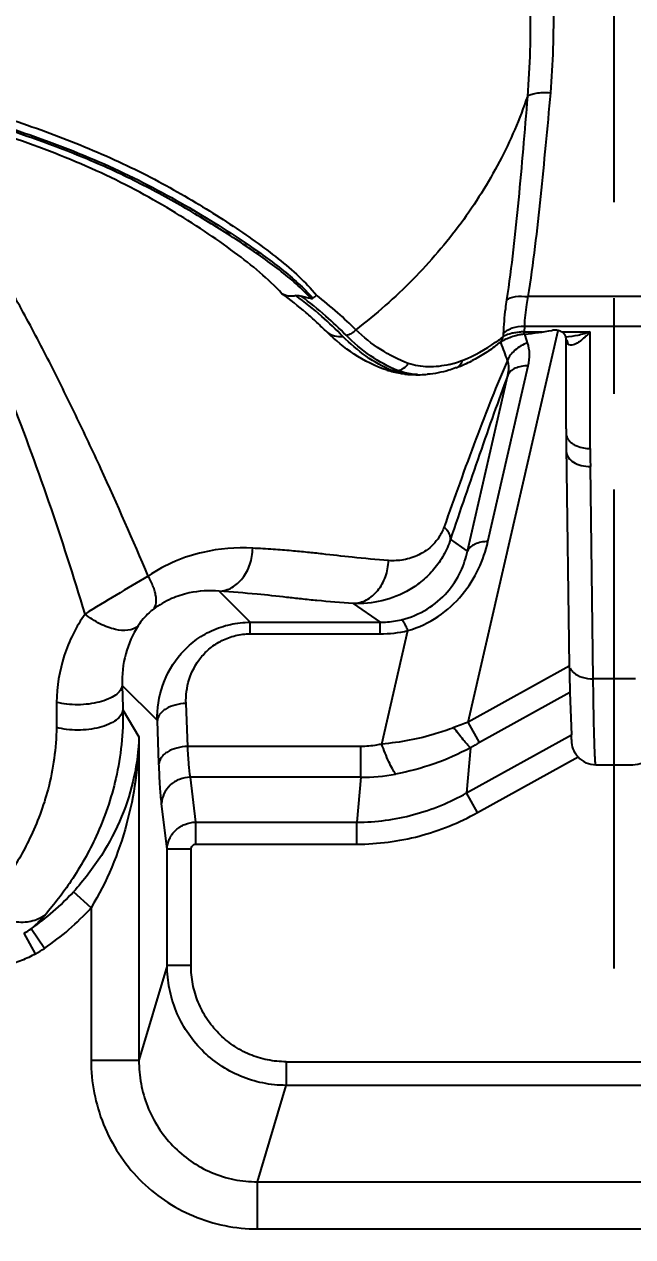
# Model space of a CAD drawing. Header units: millimetres. Extents: x 23075 to 24509, y -21593 to -20579.
# Drawn here: x 24173.76 to 24186.46, y -20982.72 to -20957.4 of the extents above; entities that cross this region are included whole.
import ezdxf

# ---------------------------------------------------------------- set-up
doc = ezdxf.new("R2010")
doc.units = ezdxf.units.MM
doc.header["$LTSCALE"] = 8
doc.linetypes.add('CENTER', pattern=[2, 1.25, -0.25, 0.25, -0.25])
doc.layers.get('DEFPOINTS').update_dxf_attribs({"color": 6})
doc.layers.add('Cav-cor', color=30, linetype='Continuous')
doc.layers.add('CL', color=1, linetype='Continuous')
doc.layers.add('dim', color=3, linetype='Continuous', lineweight=15)
doc.styles.get("Standard").update_dxf_attribs({"font": 'txt.shx', "width": 0.8, "bigfont": 'chineset.shx'})
doc.dimstyles.new('ISO-25', dxfattribs={"dimtxt": 5, "dimasz": 4, "dimexe": 0.3, "dimexo": 0.3, "dimtad": 0, "dimzin": 1, "dimdsep": 46, "dimtxsty": 'Standard', "dimcen": 0, "dimclrd": 3, "dimclre": 3, "dimclrt": 3, "dimazin": 0, "dimtfac": 1, "dimtofl": 0, "dimtmove": 0, "dimatfit": 0, "dimfxl": 0, "dimarcsym": 0})

# ---------------------------------------------------------------- blocks, each defined once
blk = doc.blocks.new('*D27606')
at = {"layer": 'DEFPOINTS', "color": 0}
for p in [(24332.076, -20963.885), (24132.076, -20982.885), (24132.076, -21079.036)]:
    blk.add_point(p, dxfattribs=at)
at = {"layer": 'dim', "color": 3, "lineweight": -2}
for p, q in [((24332.076, -20964.185), (24332.076, -21079.336)), ((24132.076, -20983.185), (24132.076, -21079.336)), ((24136.076, -21079.036), (24222.784, -21079.036)), ((24328.076, -21079.036), (24241.368, -21079.036))]:
    blk.add_line(p, q, dxfattribs=at)
at = {"layer": 'dim', "color": 3}
for points in [[(24136.076, -21078.37), (24136.076, -21079.703), (24132.076, -21079.036)], [(24328.076, -21079.703), (24328.076, -21078.37), (24332.076, -21079.036)]]:
    blk.add_solid(points, dxfattribs=at)
at = {"layer": 'dim', "color": 3, "insert": (24232.076, -21079.036), "char_height": 5, "attachment_point": 5}
blk.add_mtext('200.00', dxfattribs=at)

msp = doc.modelspace()

# ---------------------------------------------------------------- linework, layer by layer
at = {"layer": 'Cav-cor', "color": 241}
for p, q in [((24187.879, -20963.089), (24184.273, -20963.089)), ((24183.028, -20971.972), (24184.902, -20963.796)), ((24183.759, -20963.862), (24183.757, -20963.922)), ((24184.198, -20963.704), (24184.194, -20963.825)), ((24184.194, -20963.825), (24184.58, -20963.825)), ((24184.194, -20963.872), (24184.194, -20963.825)), ((24184.198, -20963.704), (24187.954, -20963.704)), ((24184.978, -20963.825), (24185.574, -20963.825)), ((24185.574, -20966.261), (24185.574, -20963.825)), ((24183.711, -20964.057), (24183.703, -20964.036)), ((24185.071, -20965.847), (24185.071, -20963.974)), ((24182.773, -20964.574), (24182.763, -20964.578)), ((24182.773, -20964.575), (24182.773, -20964.575)), ((24183.438, -20968.203), (24184.28, -20964.531)), ((24181.553, -20964.631), (24181.435, -20964.631)), ((24183.012, -20968.401), (24183.854, -20964.729)), ((24185.074, -20966.225), (24185.137, -20970.806)), ((24185.636, -20971.07), (24185.576, -20966.636)), ((24183.012, -20968.401), (24182.656, -20968.154)), ((24178.477, -20969.889), (24177.829, -20969.241)), ((24180.622, -20969.498), (24181.186, -20969.889)), ((24178.477, -20969.889), (24181.186, -20969.889)), ((24178.477, -20970.131), (24178.477, -20969.889)), ((24181.186, -20970.131), (24181.186, -20969.889)), ((24178.477, -20970.131), (24181.186, -20970.131)), ((24181.221, -20972.433), (24181.765, -20970.062)), ((24185.137, -20970.806), (24183.028, -20971.972)), ((24176.537, -20971.943), (24175.803, -20971.21)), ((24186.516, -20971.07), (24185.636, -20971.07)), ((24185.149, -20971.356), (24183.264, -20972.399)), ((24185.149, -20971.356), (24185.184, -20972.24)), ((24174.434, -20971.561), (24174.43, -20972.084)), ((24177.171, -20972.483), (24177.136, -20971.585)), ((24175.817, -20971.719), (24176.152, -20972.279)), ((24176.571, -20972.841), (24176.537, -20971.943)), ((24183.264, -20972.399), (24183.028, -20971.972)), ((24176.152, -20972.279), (24176.152, -20979.035)), ((24182.991, -20973.453), (24185.184, -20972.24)), ((24180.786, -20972.483), (24177.171, -20972.483)), ((24180.786, -20973.126), (24180.786, -20972.483)), ((24183.074, -20972.509), (24182.991, -20973.453)), ((24183.219, -20973.864), (24185.321, -20972.702)), ((24185.692, -20972.865), (24185.691, -20972.865)), ((24185.692, -20972.865), (24186.461, -20972.865)), ((24186.461, -20972.865), (24186.461, -20972.865)), ((24180.786, -20973.126), (24177.226, -20973.126)), ((24177.339, -20974.063), (24177.226, -20973.126)), ((24180.786, -20973.126), (24180.704, -20974.063)), ((24183.219, -20973.864), (24182.991, -20973.453)), ((24176.741, -20974.628), (24176.627, -20973.676)), ((24177.339, -20974.063), (24180.704, -20974.063)), ((24177.339, -20974.522), (24177.339, -20974.063)), ((24180.704, -20974.522), (24180.704, -20974.063)), ((24177.241, -20974.628), (24176.741, -20974.628)), ((24176.741, -20977.054), (24176.741, -20974.628)), ((24177.241, -20977.054), (24177.241, -20974.628)), ((24177.339, -20974.522), (24180.704, -20974.522)), ((24175.154, -20975.852), (24174.785, -20975.518)), ((24175.154, -20975.852), (24175.154, -20979.035)), ((24173.995, -20976.813), (24173.759, -20976.381)), ((24174.18, -20976.7), (24173.9, -20976.289)), ((24176.741, -20977.054), (24176.152, -20979.035)), ((24177.241, -20977.054), (24176.741, -20977.054)), ((24175.154, -20979.035), (24176.152, -20979.035)), ((24179.225, -20979.066), (24192.927, -20979.066)), ((24179.225, -20979.066), (24179.225, -20979.559)), ((24178.627, -20981.572), (24179.225, -20979.559)), ((24192.927, -20979.559), (24179.225, -20979.559)), ((24178.627, -20981.572), (24193.525, -20981.572)), ((24178.627, -20982.557), (24178.627, -20981.572)), ((24178.627, -20982.557), (24193.525, -20982.557))]:
    msp.add_line(p, q, dxfattribs=at)
for centre, radius, start, end in [((24179.566, -20962.803), 0.387, 304.179, 318.8036), ((24184.203, -20965.014), 1.188, 95.5165, 100.3516), ((24184.21, -20965.08), 1.255, 90.7018, 95.5159), ((24183.359, -20955.371), 8.542, 275.7014, 279.5547), ((24181.725, -20961.413), 3.229, 291.5813, 305.4704), ((24181.734, -20961.427), 3.212, 305.4821, 306.493), ((24181.731, -20961.423), 3.217, 306.4929, 307.0433), ((24181.723, -20961.413), 3.23, 307.0445, 309.0297), ((24173.89, -20967.901), 10.547, 19.2655, 21.3731), ((24184.388, -20965.308), 1.45, 104.8018, 110.0085), ((24184.322, -20965.063), 1.197, 100.148, 104.7504), ((24184.337, -20965.151), 1.286, 95.7743, 100.1343), ((24174.182, -20967.245), 10.578, 17.5606, 18.5958), ((24182.165, -20962.567), 1.993, 283.6659, 286.4661), ((24182.15, -20962.517), 2.045, 286.4554, 286.7481), ((24182.118, -20962.415), 2.152, 286.7988, 291.6625), ((24181.572, -20961.4), 3.394, 290.7264, 293.9716), ((24181.579, -20961.414), 3.378, 293.9676, 296.7814), ((24181.965, -20962.033), 2.686, 264.4445, 269.3699), ((24181.967, -20961.955), 2.764, 269.3478, 269.9887), ((24181.967, -20961.942), 2.777, 269.9891, 271.1704), ((24181.967, -20961.923), 2.796, 271.1718, 274.3272), ((24213.407, -20966.261), 27.833, 180, 180.7717), ((24181.187, -20967.66), 2.471, 269.9821, 283.5252), ((24189.403, -20989.029), 18.21, 110.4955, 111.5108), ((24186.173, -20977.653), 6.005, 118.9749, 121.0689), ((24185.692, -20972.362), 0.503, 222.5186, 269.9922), ((24186.461, -20972.362), 0.503, 270.0107, 317.4777), ((24180.804, -20969.306), 3.82, 269.735, 280.6568), ((24171.088, -20972.167), 4.99, 304.2977, 317.8089), ((24171.084, -20972.161), 5.494, 304.2953, 317.7919), ((24172.74, -20974.658), 2.002, 300.5965, 305.407), ((24172.94, -20974.879), 2.203, 298.6144, 304.2506)]:
    msp.add_arc(centre, radius, start, end, dxfattribs=at)
for centre, major_axis, ratio, start_param, end_param in [((24205.171, -20954.732), (13.76, 24.867), 0.589189, 2.324846, 2.340898), ((24185.16, -20969.202), (0, 2.285), 0.014048, -3.934406, -3.481403), ((24185.181, -20972.779), (0, 0.571), 0.014048, -0.745368, -0.33981)]:
    msp.add_ellipse(centre, major_axis=major_axis, ratio=ratio, start_param=start_param, end_param=end_param, dxfattribs=at)
for points, knots in [([(24183.812, -20952.004), (24183.972, -20952.455), (24184.138, -20953.183), (24184.244, -20954.206), (24184.285, -20955.071), (24184.306, -20956.001), (24184.325, -20956.971), (24184.321, -20957.945), (24184.288, -20958.59), (24184.261, -20958.907)], [0, 0, 0, 0, 0.206117, 0.319833, 0.443977, 0.579497, 0.721539, 0.862614, 1, 1, 1, 1]), ([(24184.275, -20952.187), (24184.433, -20952.62), (24184.603, -20953.319), (24184.717, -20954.302), (24184.764, -20955.131), (24184.787, -20956.026), (24184.808, -20956.961), (24184.802, -20957.902), (24184.768, -20958.525), (24184.741, -20958.831)], [0, 0, 0, 0, 0.206491, 0.31981, 0.443249, 0.578468, 0.72086, 0.862268, 1, 1, 1, 1]), ([(24162.04, -20962.777), (24161.996, -20962.418), (24162.002, -20961.691), (24162.33, -20960.647), (24162.968, -20959.728), (24163.894, -20958.993), (24165.063, -20958.485), (24166.417, -20958.225), (24167.895, -20958.198), (24169.44, -20958.366), (24171.012, -20958.68), (24172.576, -20959.093), (24174.099, -20959.585), (24175.315, -20960.069), (24176.231, -20960.505), (24176.872, -20960.848), (24177.476, -20961.203), (24178.043, -20961.563), (24178.571, -20961.925), (24179.055, -20962.287), (24179.49, -20962.654), (24179.746, -20962.92), (24179.857, -20963.059)], [0, 0, 0, 0, 0.05006, 0.09908, 0.149244, 0.202567, 0.26057, 0.323912, 0.392213, 0.464308, 0.538678, 0.61376, 0.688045, 0.760044, 0.794739, 0.828333, 0.860699, 0.891704, 0.921228, 0.949159, 0.975411, 1, 1, 1, 1]), ([(24171.655, -20959.039), (24172.289, -20959.203), (24173.227, -20959.478), (24174.443, -20959.908), (24175.315, -20960.262), (24176.142, -20960.647), (24176.917, -20961.062), (24177.639, -20961.489), (24178.099, -20961.783), (24178.319, -20961.931)], [0, 0, 0, 0, 0.268908, 0.400981, 0.530094, 0.655309, 0.775803, 0.890928, 1, 1, 1, 1]), ([(24184.261, -20958.907), (24184.104, -20959.376), (24183.708, -20960.297), (24182.899, -20961.585), (24181.887, -20962.765), (24181.1, -20963.458), (24180.68, -20963.78)], [0, 0, 0, 0, 0.241775, 0.488496, 0.741062, 1, 1, 1, 1]), ([(24184.261, -20958.907), (24184.233, -20959.273), (24184.173, -20959.993), (24184.046, -20961.411), (24183.933, -20962.462), (24183.827, -20963.155)], [0, 0, 0, 0, 0.257736, 0.507875, 1, 1, 1, 1]), ([(24184.261, -20958.907), (24184.28, -20958.888), (24184.341, -20958.86), (24184.45, -20958.835), (24184.589, -20958.824), (24184.689, -20958.827), (24184.741, -20958.831)], [0, 0, 0, 0, 0.161744, 0.393363, 0.680944, 1, 1, 1, 1]), ([(24184.741, -20958.831), (24184.71, -20959.198), (24184.643, -20959.92), (24184.503, -20961.341), (24184.382, -20962.395), (24184.273, -20963.089)], [0, 0, 0, 0, 0.257547, 0.507655, 1, 1, 1, 1]), ([(24178.15, -20962.165), (24177.945, -20962.012), (24177.51, -20961.709), (24176.817, -20961.271), (24176.065, -20960.844), (24175.254, -20960.447), (24174.392, -20960.085), (24173.183, -20959.646), (24172.248, -20959.37), (24171.616, -20959.205)], [0, 0, 0, 0, 0.106682, 0.220268, 0.34027, 0.465785, 0.595577, 0.728495, 1, 1, 1, 1]), ([(24179.741, -20963.128), (24179.646, -20963.02), (24179.434, -20962.813), (24179.081, -20962.524), (24178.694, -20962.24), (24178.129, -20961.853), (24177.525, -20961.475), (24176.886, -20961.105), (24176.377, -20960.828), (24175.845, -20960.56), (24175.29, -20960.308), (24174.716, -20960.07), (24173.922, -20959.769), (24172.901, -20959.43), (24172.068, -20959.195), (24171.647, -20959.086)], [0, 0, 0, 0, 0.047168, 0.097058, 0.149629, 0.204724, 0.321765, 0.383381, 0.446845, 0.51201, 0.578749, 0.646866, 0.716133, 0.857165, 1, 1, 1, 1]), ([(24176.346, -20968.926), (24176.028, -20968.173), (24175.534, -20967.046), (24174.836, -20965.559), (24174.287, -20964.448), (24173.707, -20963.348), (24173.092, -20962.263), (24172.413, -20961.214), (24171.898, -20960.556), (24171.616, -20960.248)], [0, 0, 0, 0, 0.247331, 0.371877, 0.496869, 0.622234, 0.747907, 0.873849, 1, 1, 1, 1]), ([(24175.028, -20969.717), (24174.792, -20968.931), (24174.289, -20967.361), (24173.575, -20965.425), (24172.933, -20963.895), (24172.409, -20962.762), (24171.926, -20961.837), (24171.494, -20961.122), (24171.257, -20960.777), (24171.132, -20960.61)], [0, 0, 0, 0, 0.247658, 0.497179, 0.622474, 0.748055, 0.873899, 0.936927, 1, 1, 1, 1]), ([(24178.319, -20961.931), (24178.461, -20962.025), (24178.734, -20962.214), (24179.124, -20962.505), (24179.478, -20962.801), (24179.69, -20963.013), (24179.784, -20963.123)], [0, 0, 0, 0, 0.269496, 0.526307, 0.769833, 1, 1, 1, 1]), ([(24179.139, -20963.028), (24178.995, -20962.87), (24178.675, -20962.57), (24178.331, -20962.3), (24178.15, -20962.165)], [0, 0, 0, 0, 0.486574, 1, 1, 1, 1]), ([(24180.081, -20963.831), (24180.009, -20963.762), (24179.865, -20963.624), (24179.558, -20963.348), (24179.312, -20963.152), (24179.139, -20963.028)], [0, 0, 0, 0, 0.240796, 0.483422, 1, 1, 1, 1]), ([(24179.429, -20963.068), (24179.378, -20963.08), (24179.276, -20963.088), (24179.179, -20963.054), (24179.139, -20963.028)], [0, 0, 0, 0, 0.522535, 1, 1, 1, 1]), ([(24179.429, -20963.067), (24179.449, -20963.063), (24179.488, -20963.066), (24179.525, -20963.076), (24179.542, -20963.081)], [0, 0, 0, 0, 0.520786, 1, 1, 1, 1]), ([(24180.41, -20963.918), (24180.267, -20963.775), (24179.954, -20963.475), (24179.616, -20963.203), (24179.429, -20963.067)], [0, 0, 0, 0, 0.466616, 1, 1, 1, 1]), ([(24180.477, -20963.894), (24180.34, -20963.757), (24180.041, -20963.471), (24179.719, -20963.211), (24179.542, -20963.081)], [0, 0, 0, 0, 0.468311, 1, 1, 1, 1]), ([(24179.741, -20963.128), (24179.725, -20963.125), (24179.659, -20963.114), (24179.593, -20963.097), (24179.545, -20963.082)], [0, 0, 0, 0, 0.245925, 1, 1, 1, 1]), ([(24180.68, -20963.78), (24180.557, -20963.659), (24180.292, -20963.408), (24180.01, -20963.176), (24179.857, -20963.059)], [0, 0, 0, 0, 0.472213, 1, 1, 1, 1]), ([(24183.827, -20963.155), (24183.851, -20963.137), (24183.911, -20963.108), (24184.061, -20963.075), (24184.186, -20963.078), (24184.273, -20963.089)], [0, 0, 0, 0, 0.190816, 0.428172, 1, 1, 1, 1]), ([(24184.273, -20963.089), (24184.263, -20963.143), (24184.228, -20963.347), (24184.204, -20963.552), (24184.198, -20963.704)], [0, 0, 0, 0, 0.264746, 1, 1, 1, 1]), ([(24179.741, -20963.128), (24179.748, -20963.129), (24179.762, -20963.13), (24179.778, -20963.128), (24179.784, -20963.123)], [0, 0, 0, 0, 0.472166, 1, 1, 1, 1]), ([(24183.827, -20963.155), (24183.818, -20963.217), (24183.785, -20963.451), (24183.764, -20963.688), (24183.759, -20963.862)], [0, 0, 0, 0, 0.264672, 1, 1, 1, 1]), ([(24180.081, -20963.831), (24180.124, -20963.867), (24180.232, -20963.922), (24180.351, -20963.926), (24180.41, -20963.918)], [0, 0, 0, 0, 0.488464, 1, 1, 1, 1]), ([(24181.331, -20964.627), (24181.089, -20964.546), (24180.639, -20964.318), (24180.255, -20963.998), (24180.081, -20963.831)], [0, 0, 0, 0, 0.51501, 1, 1, 1, 1]), ([(24180.477, -20963.894), (24180.515, -20963.888), (24180.591, -20963.861), (24180.653, -20963.81), (24180.679, -20963.78)], [0, 0, 0, 0, 0.4924, 1, 1, 1, 1]), ([(24181.776, -20964.482), (24181.574, -20964.41), (24181.181, -20964.21), (24180.841, -20963.932), (24180.68, -20963.78)], [0, 0, 0, 0, 0.492011, 1, 1, 1, 1]), ([(24183.759, -20963.862), (24183.766, -20963.854), (24183.799, -20963.82), (24183.839, -20963.793), (24183.871, -20963.776)], [0, 0, 0, 0, 0.235025, 1, 1, 1, 1]), ([(24183.99, -20963.845), (24183.974, -20963.848), (24183.916, -20963.86), (24183.859, -20963.876), (24183.82, -20963.892)], [0, 0, 0, 0, 0.276448, 1, 1, 1, 1]), ([(24183.871, -20963.776), (24183.894, -20963.763), (24183.998, -20963.718), (24184.112, -20963.702), (24184.198, -20963.704)], [0, 0, 0, 0, 0.23459, 1, 1, 1, 1]), ([(24184.902, -20963.796), (24184.892, -20963.794), (24184.851, -20963.788), (24184.809, -20963.79), (24184.777, -20963.795)], [0, 0, 0, 0, 0.238066, 1, 1, 1, 1]), ([(24185.019, -20963.853), (24185.011, -20963.846), (24184.977, -20963.818), (24184.935, -20963.802), (24184.902, -20963.796)], [0, 0, 0, 0, 0.237719, 1, 1, 1, 1]), ([(24185.574, -20963.825), (24185.488, -20963.854), (24185.319, -20963.901), (24185.144, -20963.929), (24185.058, -20963.932)], [0, 0, 0, 0, 0.513167, 1, 1, 1, 1]), ([(24185.574, -20963.825), (24185.534, -20963.867), (24185.475, -20963.926), (24185.39, -20963.997), (24185.295, -20964.068), (24185.167, -20964.133), (24185.112, -20964.083)], [0, 0, 0, 0, 0.3148, 0.460638, 0.597209, 1, 1, 1, 1]), ([(24181.435, -20964.631), (24181.245, -20964.554), (24180.878, -20964.346), (24180.561, -20964.07), (24180.41, -20963.918)], [0, 0, 0, 0, 0.488198, 1, 1, 1, 1]), ([(24181.553, -20964.631), (24181.354, -20964.552), (24180.967, -20964.338), (24180.635, -20964.051), (24180.477, -20963.894)], [0, 0, 0, 0, 0.489465, 1, 1, 1, 1]), ([(24183.632, -20964.087), (24183.553, -20964.154), (24183.381, -20964.277), (24183.197, -20964.382), (24183.101, -20964.43)], [0, 0, 0, 0, 0.490697, 1, 1, 1, 1]), ([(24183.669, -20964.059), (24183.66, -20964.066), (24183.647, -20964.075), (24183.635, -20964.085), (24183.632, -20964.087)], [0, 0, 0, 0, 0.744109, 1, 1, 1, 1]), ([(24183.891, -20963.945), (24183.855, -20963.959), (24183.79, -20963.986), (24183.728, -20964.019), (24183.703, -20964.036)], [0, 0, 0, 0, 0.558297, 1, 1, 1, 1]), ([(24183.735, -20963.993), (24183.737, -20963.988), (24183.748, -20963.965), (24183.754, -20963.941), (24183.757, -20963.922)], [0, 0, 0, 0, 0.245255, 1, 1, 1, 1]), ([(24183.82, -20963.892), (24183.814, -20963.895), (24183.792, -20963.903), (24183.772, -20963.914), (24183.757, -20963.922)], [0, 0, 0, 0, 0.275867, 1, 1, 1, 1]), ([(24184.267, -20964.053), (24184.171, -20964.089), (24184.002, -20964.184), (24183.877, -20964.339), (24183.846, -20964.421)], [0, 0, 0, 0, 0.537073, 1, 1, 1, 1]), ([(24184.28, -20964.531), (24184.298, -20964.451), (24184.317, -20964.29), (24184.291, -20964.129), (24184.267, -20964.053)], [0, 0, 0, 0, 0.508958, 1, 1, 1, 1]), ([(24185.071, -20963.974), (24185.071, -20963.968), (24185.07, -20963.946), (24185.064, -20963.923), (24185.058, -20963.908)], [0, 0, 0, 0, 0.256117, 1, 1, 1, 1]), ([(24185.112, -20964.083), (24185.1, -20964.072), (24185.079, -20964.046), (24185.071, -20964.014), (24185.071, -20963.998)], [0, 0, 0, 0, 0.52101, 1, 1, 1, 1]), ([(24185.112, -20964.083), (24185.112, -20964.075), (24185.107, -20964.042), (24185.095, -20964.011), (24185.083, -20963.99)], [0, 0, 0, 0, 0.256188, 1, 1, 1, 1]), ([(24181.705, -20964.706), (24181.673, -20964.703), (24181.547, -20964.687), (24181.422, -20964.657), (24181.331, -20964.627)], [0, 0, 0, 0, 0.250844, 1, 1, 1, 1]), ([(24181.553, -20964.631), (24181.597, -20964.627), (24181.687, -20964.593), (24181.752, -20964.523), (24181.776, -20964.482)], [0, 0, 0, 0, 0.486224, 1, 1, 1, 1]), ([(24182.636, -20964.504), (24182.491, -20964.54), (24182.2, -20964.576), (24181.908, -20964.529), (24181.776, -20964.482)], [0, 0, 0, 0, 0.515701, 1, 1, 1, 1]), ([(24182.763, -20964.578), (24182.716, -20964.596), (24182.526, -20964.66), (24182.327, -20964.699), (24182.178, -20964.711)], [0, 0, 0, 0, 0.250762, 1, 1, 1, 1]), ([(24183.846, -20964.421), (24183.732, -20964.679), (24183.506, -20965.225), (24183.06, -20966.383), (24182.737, -20967.286), (24182.524, -20967.899)], [0, 0, 0, 0, 0.22736, 0.476266, 1, 1, 1, 1]), ([(24182.828, -20964.544), (24182.843, -20964.532), (24182.861, -20964.514), (24182.876, -20964.493), (24182.879, -20964.488)], [0, 0, 0, 0, 0.74538, 1, 1, 1, 1]), ([(24182.879, -20964.488), (24182.883, -20964.483), (24182.897, -20964.46), (24182.907, -20964.435), (24182.912, -20964.416)], [0, 0, 0, 0, 0.245707, 1, 1, 1, 1]), ([(24183.854, -20964.729), (24183.867, -20964.676), (24183.882, -20964.572), (24183.863, -20964.468), (24183.846, -20964.421)], [0, 0, 0, 0, 0.52135, 1, 1, 1, 1]), ([(24184.28, -20964.531), (24184.23, -20964.532), (24184.137, -20964.54), (24184.011, -20964.578), (24183.911, -20964.64), (24183.867, -20964.698), (24183.854, -20964.729)], [0, 0, 0, 0, 0.299321, 0.566764, 0.798158, 1, 1, 1, 1]), ([(24181.705, -20964.706), (24181.682, -20964.703), (24181.589, -20964.686), (24181.499, -20964.658), (24181.435, -20964.631)], [0, 0, 0, 0, 0.252381, 1, 1, 1, 1]), ([(24181.966, -20964.717), (24181.93, -20964.716), (24181.79, -20964.705), (24181.65, -20964.67), (24181.553, -20964.631)], [0, 0, 0, 0, 0.254686, 1, 1, 1, 1]), ([(24183.854, -20964.729), (24183.754, -20964.993), (24183.555, -20965.543), (24183.156, -20966.685), (24182.857, -20967.562), (24182.656, -20968.154)], [0, 0, 0, 0, 0.233629, 0.483106, 1, 1, 1, 1]), ([(24185.071, -20965.938), (24185.071, -20965.949), (24185.074, -20965.992), (24185.092, -20966.034), (24185.109, -20966.062)], [0, 0, 0, 0, 0.242506, 1, 1, 1, 1]), ([(24185.109, -20966.062), (24185.116, -20966.072), (24185.146, -20966.113), (24185.186, -20966.146), (24185.218, -20966.167)], [0, 0, 0, 0, 0.23454, 1, 1, 1, 1]), ([(24185.074, -20966.32), (24185.074, -20966.341), (24185.081, -20966.385), (24185.124, -20966.469), (24185.225, -20966.559), (24185.388, -20966.623), (24185.512, -20966.637), (24185.576, -20966.636)], [0, 0, 0, 0, 0.097665, 0.200375, 0.431687, 0.703088, 1, 1, 1, 1]), ([(24185.218, -20966.167), (24185.242, -20966.182), (24185.352, -20966.239), (24185.479, -20966.261), (24185.574, -20966.261)], [0, 0, 0, 0, 0.232241, 1, 1, 1, 1]), ([(24182.524, -20967.899), (24182.498, -20967.972), (24182.432, -20968.105), (24182.262, -20968.315), (24182.01, -20968.493), (24181.685, -20968.598), (24181.467, -20968.608), (24181.362, -20968.6)], [0, 0, 0, 0, 0.160065, 0.302542, 0.554691, 0.783446, 1, 1, 1, 1]), ([(24182.656, -20968.154), (24182.66, -20968.113), (24182.639, -20968.044), (24182.584, -20967.962), (24182.545, -20967.92), (24182.524, -20967.899)], [0, 0, 0, 0, 0.423562, 0.691107, 1, 1, 1, 1]), ([(24182.656, -20968.154), (24182.619, -20968.271), (24182.523, -20968.492), (24182.322, -20968.783), (24182.081, -20969.024), (24181.728, -20969.273), (24181.238, -20969.469), (24180.823, -20969.507), (24180.622, -20969.498)], [0, 0, 0, 0, 0.139984, 0.274417, 0.40377, 0.528841, 0.768635, 1, 1, 1, 1]), ([(24178.528, -20968.342), (24178.181, -20968.322), (24177.625, -20968.366), (24176.894, -20968.602), (24176.525, -20968.803), (24176.346, -20968.926)], [0, 0, 0, 0, 0.455136, 0.716523, 1, 1, 1, 1]), ([(24177.829, -20969.241), (24177.874, -20969.239), (24177.966, -20969.223), (24178.143, -20969.148), (24178.337, -20968.971), (24178.487, -20968.68), (24178.526, -20968.456), (24178.528, -20968.342)], [0, 0, 0, 0, 0.109063, 0.221666, 0.461719, 0.72427, 1, 1, 1, 1]), ([(24181.362, -20968.6), (24181.11, -20968.58), (24180.648, -20968.54), (24180.085, -20968.473), (24179.663, -20968.427), (24179.322, -20968.395), (24178.941, -20968.367), (24178.671, -20968.35), (24178.528, -20968.342)], [0, 0, 0, 0, 0.267036, 0.488643, 0.59717, 0.715164, 0.849212, 1, 1, 1, 1]), ([(24181.631, -20969.836), (24181.82, -20969.79), (24182.175, -20969.643), (24182.598, -20969.286), (24182.878, -20968.858), (24182.981, -20968.55), (24183.012, -20968.401)], [0, 0, 0, 0, 0.277911, 0.540623, 0.781012, 1, 1, 1, 1]), ([(24181.765, -20970.062), (24181.989, -20969.999), (24182.413, -20969.8), (24182.914, -20969.34), (24183.258, -20968.794), (24183.393, -20968.399), (24183.438, -20968.203)], [0, 0, 0, 0, 0.267606, 0.52548, 0.76968, 1, 1, 1, 1]), ([(24183.438, -20968.203), (24183.389, -20968.203), (24183.295, -20968.212), (24183.169, -20968.25), (24183.07, -20968.312), (24183.025, -20968.37), (24183.012, -20968.401)], [0, 0, 0, 0, 0.299322, 0.566765, 0.79816, 1, 1, 1, 1]), ([(24180.622, -20969.498), (24180.718, -20969.495), (24180.917, -20969.438), (24181.158, -20969.232), (24181.318, -20968.94), (24181.359, -20968.714), (24181.362, -20968.6)], [0, 0, 0, 0, 0.226973, 0.469496, 0.729641, 1, 1, 1, 1]), ([(24176.346, -20968.926), (24176.122, -20969.057), (24175.679, -20969.315), (24175.242, -20969.583), (24175.028, -20969.717)], [0, 0, 0, 0, 0.507118, 1, 1, 1, 1]), ([(24176.457, -20969.615), (24176.519, -20969.544), (24176.52, -20969.395), (24176.484, -20969.24), (24176.437, -20969.099), (24176.385, -20968.995), (24176.346, -20968.926)], [0, 0, 0, 0, 0.386832, 0.521578, 0.67004, 1, 1, 1, 1]), ([(24177.829, -20969.241), (24177.619, -20969.221), (24177.275, -20969.24), (24176.812, -20969.388), (24176.574, -20969.527), (24176.457, -20969.615)], [0, 0, 0, 0, 0.435566, 0.69845, 1, 1, 1, 1]), ([(24180.622, -20969.498), (24180.371, -20969.479), (24180.011, -20969.451), (24179.551, -20969.404), (24179.134, -20969.357), (24178.564, -20969.293), (24178.092, -20969.258), (24177.829, -20969.241)], [0, 0, 0, 0, 0.269371, 0.386103, 0.494572, 0.717731, 1, 1, 1, 1]), ([(24176.457, -20969.615), (24176.426, -20969.638), (24176.305, -20969.739), (24176.202, -20969.862), (24176.138, -20969.961)], [0, 0, 0, 0, 0.251001, 1, 1, 1, 1]), ([(24175.028, -20969.717), (24174.842, -20969.982), (24174.545, -20970.576), (24174.437, -20971.232), (24174.434, -20971.561)], [0, 0, 0, 0, 0.495591, 1, 1, 1, 1]), ([(24176.138, -20969.961), (24176.028, -20970.077), (24175.756, -20970.073), (24175.499, -20969.994), (24175.335, -20969.922), (24175.176, -20969.83), (24175.076, -20969.757), (24175.028, -20969.717)], [0, 0, 0, 0, 0.401039, 0.540438, 0.689703, 0.844523, 1, 1, 1, 1]), ([(24176.537, -20971.943), (24176.53, -20971.694), (24176.606, -20971.184), (24176.933, -20970.619), (24177.317, -20970.262), (24177.666, -20970.052), (24178.06, -20969.919), (24178.338, -20969.889), (24178.477, -20969.889)], [0, 0, 0, 0, 0.237774, 0.48071, 0.606524, 0.735332, 0.866823, 1, 1, 1, 1]), ([(24181.186, -20969.889), (24181.224, -20969.889), (24181.373, -20969.885), (24181.522, -20969.863), (24181.631, -20969.836)], [0, 0, 0, 0, 0.251698, 1, 1, 1, 1]), ([(24181.765, -20970.062), (24181.753, -20970.031), (24181.731, -20969.976), (24181.696, -20969.905), (24181.666, -20969.859), (24181.642, -20969.838), (24181.631, -20969.836)], [0, 0, 0, 0, 0.373593, 0.67021, 0.878405, 1, 1, 1, 1]), ([(24176.138, -20969.961), (24176.022, -20970.141), (24175.843, -20970.547), (24175.795, -20970.988), (24175.803, -20971.21)], [0, 0, 0, 0, 0.491399, 1, 1, 1, 1]), ([(24177.136, -20971.585), (24177.129, -20971.418), (24177.173, -20971.071), (24177.381, -20970.678), (24177.638, -20970.418), (24177.883, -20970.259), (24178.168, -20970.155), (24178.374, -20970.131), (24178.477, -20970.131)], [0, 0, 0, 0, 0.228144, 0.464753, 0.590251, 0.721697, 0.858979, 1, 1, 1, 1]), ([(24185.156, -20970.847), (24185.161, -20970.855), (24185.179, -20970.889), (24185.205, -20970.918), (24185.227, -20970.938)], [0, 0, 0, 0, 0.238184, 1, 1, 1, 1]), ([(24185.227, -20970.938), (24185.278, -20970.983), (24185.412, -20971.051), (24185.558, -20971.07), (24185.636, -20971.07)], [0, 0, 0, 0, 0.467501, 1, 1, 1, 1]), ([(24175.803, -20971.21), (24175.8, -20971.246), (24175.764, -20971.326), (24175.659, -20971.42), (24175.508, -20971.5), (24175.32, -20971.561), (24175.105, -20971.601), (24174.877, -20971.615), (24174.651, -20971.604), (24174.504, -20971.579), (24174.434, -20971.561)], [0, 0, 0, 0, 0.0729, 0.163349, 0.275588, 0.407508, 0.553571, 0.706406, 0.857878, 1, 1, 1, 1]), ([(24175.803, -20971.21), (24175.804, -20971.252), (24175.809, -20971.422), (24175.814, -20971.592), (24175.817, -20971.719)], [0, 0, 0, 0, 0.25123, 1, 1, 1, 1]), ([(24185.691, -20972.865), (24185.691, -20972.865), (24185.689, -20972.862), (24185.687, -20972.856), (24185.685, -20972.847), (24185.682, -20972.827), (24185.679, -20972.793), (24185.675, -20972.741), (24185.672, -20972.674), (24185.668, -20972.593), (24185.664, -20972.498), (24185.661, -20972.389), (24185.657, -20972.267), (24185.652, -20972.078), (24185.647, -20971.81), (24185.641, -20971.455), (24185.637, -20971.203), (24185.636, -20971.07)], [0, 0, 0, 0, 0.001514, 0.004819, 0.010124, 0.017469, 0.038303, 0.067305, 0.10441, 0.149511, 0.202476, 0.263157, 0.331366, 0.406909, 0.579053, 0.777544, 1, 1, 1, 1]), ([(24177.136, -20971.585), (24177.06, -20971.587), (24176.916, -20971.607), (24176.751, -20971.671), (24176.646, -20971.745), (24176.588, -20971.805), (24176.55, -20971.872), (24176.538, -20971.92), (24176.537, -20971.943)], [0, 0, 0, 0, 0.30017, 0.574979, 0.697075, 0.807466, 0.907421, 1, 1, 1, 1]), ([(24175.817, -20971.719), (24175.828, -20972.199), (24175.732, -20973.109), (24175.32, -20974.312), (24174.787, -20975.256), (24174.386, -20975.778), (24174.194, -20976.003)], [0, 0, 0, 0, 0.307829, 0.579143, 0.810163, 1, 1, 1, 1]), ([(24175.817, -20971.719), (24175.813, -20971.758), (24175.778, -20971.842), (24175.671, -20971.943), (24175.517, -20972.027), (24175.325, -20972.092), (24175.106, -20972.132), (24174.875, -20972.146), (24174.648, -20972.132), (24174.5, -20972.104), (24174.43, -20972.084)], [0, 0, 0, 0, 0.07554, 0.16778, 0.280945, 0.413026, 0.558554, 0.71022, 0.859976, 1, 1, 1, 1]), ([(24174.43, -20972.084), (24174.427, -20972.517), (24174.314, -20973.321), (24173.923, -20974.363), (24173.46, -20975.164), (24173.128, -20975.607), (24172.972, -20975.799)], [0, 0, 0, 0, 0.319773, 0.591414, 0.817085, 1, 1, 1, 1]), ([(24182.726, -20972.088), (24182.606, -20972.135), (24182.119, -20972.304), (24181.607, -20972.399), (24181.221, -20972.433)], [0, 0, 0, 0, 0.250188, 1, 1, 1, 1]), ([(24183.074, -20972.509), (24183.049, -20972.486), (24182.998, -20972.431), (24182.88, -20972.293), (24182.79, -20972.174), (24182.726, -20972.088)], [0, 0, 0, 0, 0.182617, 0.412252, 1, 1, 1, 1]), ([(24176.152, -20972.279), (24176.144, -20972.56), (24176.073, -20973.131), (24175.809, -20973.97), (24175.383, -20974.784), (24175, -20975.281), (24174.785, -20975.518)], [0, 0, 0, 0, 0.23524, 0.477616, 0.732209, 1, 1, 1, 1]), ([(24176.152, -20972.279), (24176.141, -20972.892), (24175.967, -20974.14), (24175.482, -20975.309), (24175.154, -20975.852)], [0, 0, 0, 0, 0.49123, 1, 1, 1, 1]), ([(24181.221, -20972.433), (24181.186, -20972.441), (24181.043, -20972.47), (24180.896, -20972.483), (24180.786, -20972.483)], [0, 0, 0, 0, 0.248604, 1, 1, 1, 1]), ([(24181.51, -20973.06), (24181.486, -20973.024), (24181.436, -20972.94), (24181.335, -20972.733), (24181.267, -20972.558), (24181.221, -20972.433)], [0, 0, 0, 0, 0.189051, 0.421154, 1, 1, 1, 1]), ([(24185.321, -20972.702), (24185.276, -20972.652), (24185.209, -20972.542), (24185.187, -20972.417), (24185.187, -20972.359)], [0, 0, 0, 0, 0.53967, 1, 1, 1, 1]), ([(24177.171, -20972.483), (24177.095, -20972.485), (24176.951, -20972.505), (24176.786, -20972.569), (24176.681, -20972.642), (24176.623, -20972.703), (24176.585, -20972.77), (24176.573, -20972.817), (24176.571, -20972.841)], [0, 0, 0, 0, 0.30017, 0.574979, 0.697075, 0.807466, 0.907421, 1, 1, 1, 1]), ([(24177.226, -20973.126), (24177.212, -20973.037), (24177.19, -20972.823), (24177.177, -20972.608), (24177.171, -20972.483)], [0, 0, 0, 0, 0.418216, 1, 1, 1, 1]), ([(24183.074, -20972.509), (24182.83, -20972.641), (24182.32, -20972.866), (24181.782, -20973.009), (24181.51, -20973.06)], [0, 0, 0, 0, 0.500167, 1, 1, 1, 1]), ([(24176.627, -20973.676), (24176.613, -20973.561), (24176.591, -20973.282), (24176.578, -20973.003), (24176.571, -20972.841)], [0, 0, 0, 0, 0.417858, 1, 1, 1, 1]), ([(24177.226, -20973.126), (24177.149, -20973.128), (24176.995, -20973.158), (24176.799, -20973.279), (24176.663, -20973.46), (24176.628, -20973.605), (24176.627, -20973.676)], [0, 0, 0, 0, 0.258919, 0.513612, 0.760401, 1, 1, 1, 1]), ([(24180.704, -20974.063), (24181.102, -20974.063), (24181.901, -20973.955), (24182.645, -20973.648), (24182.991, -20973.453)], [0, 0, 0, 0, 0.499967, 1, 1, 1, 1]), ([(24180.704, -20974.522), (24181.141, -20974.522), (24182.018, -20974.407), (24182.837, -20974.075), (24183.219, -20973.864)], [0, 0, 0, 0, 0.499951, 1, 1, 1, 1]), ([(24176.741, -20974.628), (24176.743, -20974.555), (24176.776, -20974.407), (24176.911, -20974.22), (24177.107, -20974.095), (24177.262, -20974.064), (24177.339, -20974.063)], [0, 0, 0, 0, 0.243009, 0.49082, 0.743967, 1, 1, 1, 1]), ([(24177.241, -20974.628), (24177.241, -20974.602), (24177.255, -20974.561), (24177.298, -20974.528), (24177.325, -20974.522), (24177.339, -20974.522)], [0, 0, 0, 0, 0.496371, 0.748269, 1, 1, 1, 1]), ([(24174.194, -20976.003), (24174.107, -20976.067), (24173.952, -20976.136), (24173.732, -20976.162), (24173.503, -20976.146), (24173.226, -20976.044), (24173.045, -20975.89), (24172.972, -20975.799)], [0, 0, 0, 0, 0.238921, 0.362061, 0.487456, 0.742446, 1, 1, 1, 1]), ([(24174.194, -20976.003), (24174.154, -20976.05), (24174.059, -20976.149), (24173.957, -20976.241), (24173.9, -20976.289)], [0, 0, 0, 0, 0.453054, 1, 1, 1, 1]), ([(24173.995, -20976.813), (24173.901, -20976.865), (24173.705, -20976.955), (24173.4, -20977.06), (24173.092, -20977.153), (24172.887, -20977.218), (24172.785, -20977.252)], [0, 0, 0, 0, 0.249919, 0.499921, 0.749961, 1, 1, 1, 1]), ([(24179.225, -20979.559), (24179.062, -20979.559), (24178.735, -20979.526), (24178.265, -20979.381), (24177.832, -20979.147), (24177.454, -20978.832), (24177.144, -20978.45), (24176.915, -20978.015), (24176.774, -20977.544), (24176.742, -20977.217), (24176.741, -20977.054)], [0, 0, 0, 0, 0.125024, 0.250041, 0.375063, 0.500075, 0.625075, 0.750064, 0.875034, 1, 1, 1, 1]), ([(24179.225, -20979.066), (24179.095, -20979.066), (24178.832, -20979.04), (24178.456, -20978.924), (24178.109, -20978.735), (24177.807, -20978.482), (24177.56, -20978.175), (24177.377, -20977.825), (24177.266, -20977.447), (24177.241, -20977.185), (24177.241, -20977.054)], [0, 0, 0, 0, 0.124998, 0.249989, 0.374987, 0.499985, 0.624985, 0.749989, 0.87499, 1, 1, 1, 1]), ([(24175.154, -20979.035), (24175.154, -20979.264), (24175.198, -20979.722), (24175.393, -20980.384), (24175.712, -20980.996), (24176.144, -20981.534), (24176.674, -20981.978), (24177.28, -20982.308), (24177.94, -20982.511), (24178.398, -20982.557), (24178.627, -20982.557)], [0, 0, 0, 0, 0.125008, 0.250011, 0.375018, 0.500018, 0.625015, 0.750014, 0.875005, 1, 1, 1, 1]), ([(24176.152, -20979.035), (24176.152, -20979.199), (24176.181, -20979.528), (24176.318, -20980.003), (24176.542, -20980.444), (24176.848, -20980.833), (24177.226, -20981.154), (24177.66, -20981.394), (24178.133, -20981.541), (24178.463, -20981.573), (24178.627, -20981.572)], [0, 0, 0, 0, 0.124851, 0.249742, 0.374693, 0.499693, 0.624741, 0.749826, 0.874916, 1, 1, 1, 1])]:
    msp.add_open_spline(points, degree=3, knots=knots, dxfattribs=at)
for points in [[(24185.058, -20963.908), (24185.049, -20963.887), (24185.035, -20963.868), (24185.019, -20963.853)], [(24183.703, -20964.036), (24183.691, -20964.043), (24183.68, -20964.051), (24183.669, -20964.059)], [(24183.703, -20964.038), (24183.716, -20964.025), (24183.726, -20964.009), (24183.735, -20963.993)], [(24181.331, -20964.627), (24181.365, -20964.633), (24181.4, -20964.634), (24181.435, -20964.631)]]:
    msp.add_open_spline(points, degree=3, dxfattribs=at)
at = {"layer": 'CL', "color": 6, "linetype": 'CENTER'}
msp.add_line((24186.076, -20977.118), (24186.076, -20940.421), dxfattribs=at)

# ---------------------------------------------------------------- dimensions: what is measured, and where the dimension line sits
at = {"layer": 'dim'}
dim = msp.add_linear_dim(base=(24132.076, -21079.036), p1=(24332.076, -20963.885), p2=(24132.076, -20982.885), angle=180, dimstyle='ISO-25', dxfattribs=at)
dim.commit()
dim.dimension.update_dxf_attribs({"geometry": '*D27606', "text_midpoint": (24232.076, -21079.036)})

doc.saveas('drawing.dxf')
